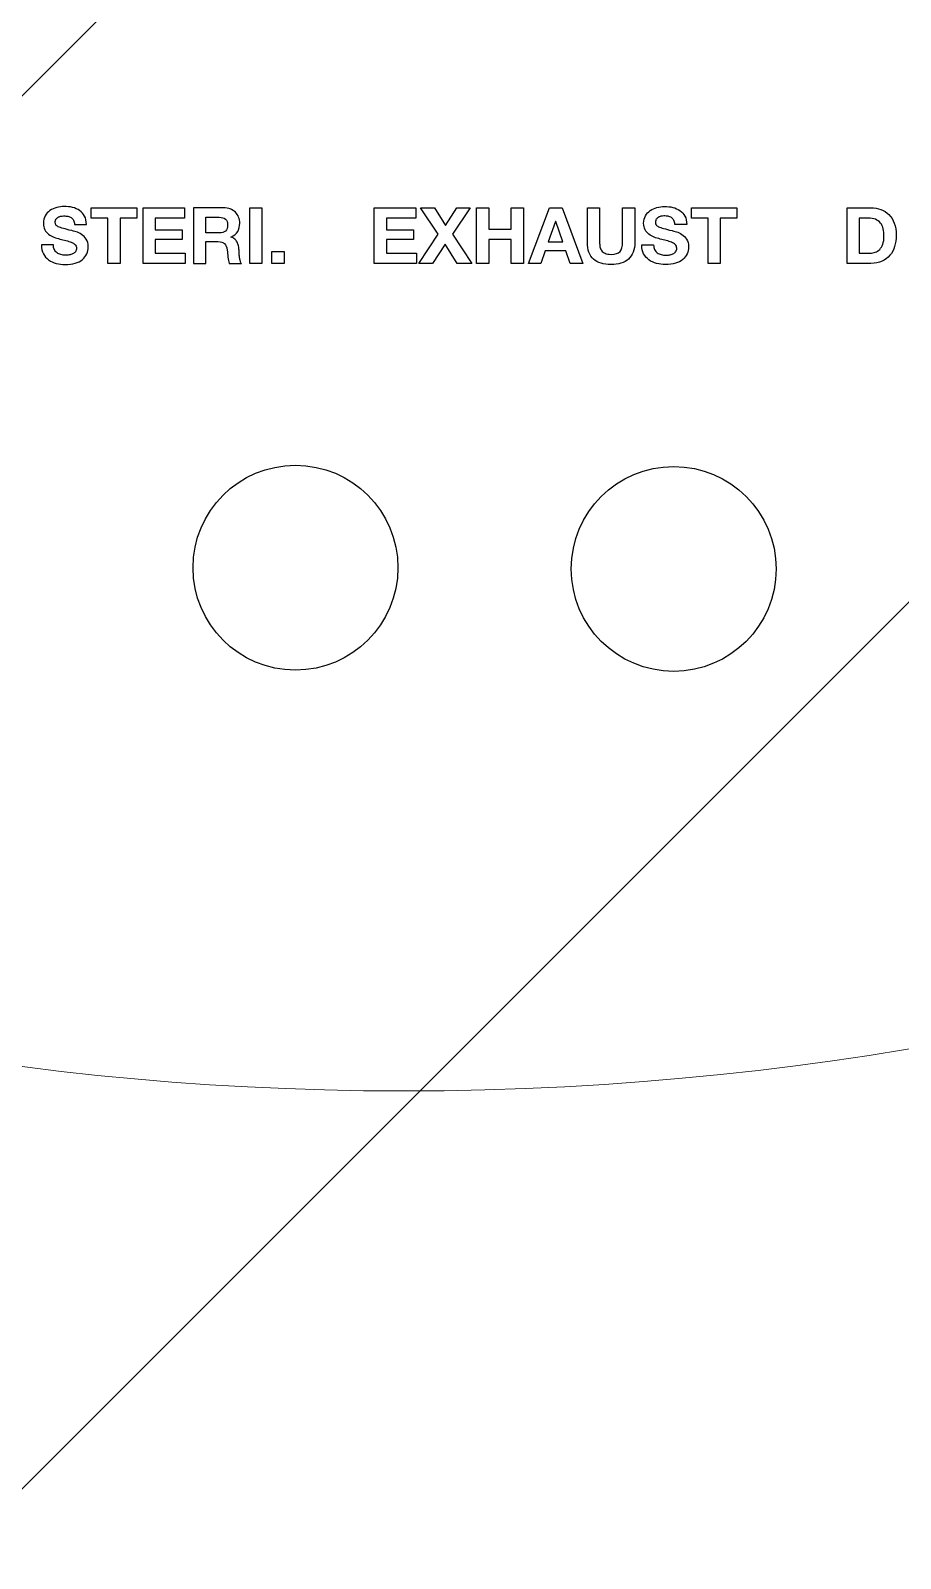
# Model space of a CAD drawing. Header units: millimetres. Extents: x 0 to 16115, y -10 to 11340.
# Drawn here: x 11157.3 to 11212.5, y 4575 to 4671.9 of the extents above; entities that cross this region are included whole.
import ezdxf

# ---------------------------------------------------------------- set-up
doc = ezdxf.new("R2010")
doc.units = ezdxf.units.MM
doc.header["$MEASUREMENT"] = 0
doc.linetypes.add('HIDDEN', pattern=[9.525, 6.35, -3.175])
doc.layers.get('0').update_dxf_attribs({"lineweight": 25})
doc.layers.add('DIM', color=3, linetype='Continuous', lineweight=9)
doc.layers.add('H', color=2, linetype='HIDDEN', lineweight=15)
doc.layers.add('圖層 2', color=7, linetype='Continuous')

msp = doc.modelspace()

# ---------------------------------------------------------------- hatches: boundary and pattern name
at = {"layer": 'DIM'}
h = msp.add_hatch(dxfattribs=at)
h.set_pattern_fill('ANSI31', color=256, scale=350, style=0)
h.set_pattern_definition([(45, (-19440.55, -2318.325), (-30.93592, 30.93592), [])])
h.paths.add_polyline_path([(10892.148, 5257.746), (10892.148, 3184.746), (10461.363, 3184.746), (10461.363, 4971.681), (9792.148, 4971.681), (9792.148, 6434.746), (13732.148, 6434.746), (13732.148, 4971.681), (13062.932, 4971.681), (13062.932, 3184.746), (12632.148, 3184.746), (12632.148, 5257.746)])
edge = h.paths.add_edge_path(flags=16)
edge.add_line((12632.148, 3207.746), (12632.148, 3184.746))
edge.add_line((10892.148, 3207.746), (10892.148, 3184.746))
at = {"layer": 'H', "ltscale": 5}
h = msp.add_hatch(dxfattribs=at)
h.set_pattern_fill('ANSI31', color=256, scale=500, style=0)
h.set_pattern_definition([(45, (5042.114, 20650.17), (-44.19417, 44.19417), [])])
edge = h.paths.add_edge_path(flags=16)
edge.add_line((13782.148, 6434.746), (13732.148, 6434.746))
edge.add_line((13782.148, 6434.746), (13732.148, 6434.746))
edge = h.paths.add_edge_path()
edge.add_line((13782.148, 6434.746), (13732.148, 6434.746))
edge.add_line((13782.148, 6434.746), (13732.148, 6434.746))
edge.add_line((9792.148, 3184.746), (9792.148, 6434.746))
edge.add_line((9742.148, 3134.746), (9742.148, 6434.746))
edge.add_line((9792.148, 3184.746), (13732.148, 3184.746))
edge.add_line((9742.148, 3134.746), (13782.148, 3134.746))
edge.add_line((13782.148, 6434.746), (13732.148, 6434.746))
edge.add_line((13732.148, 5184.746), (13732.148, 5194.746))
edge.add_line((13732.148, 3184.746), (13732.148, 6434.746))
edge.add_line((13782.148, 3134.746), (13782.148, 6434.746))

# ---------------------------------------------------------------- linework, layer by layer
for p, q in [((11179.148, 4657.137), (11179.148, 4660.664)), ((11179.148, 4660.664), (11181.785, 4660.664)), ((11181.785, 4660.664), (11181.785, 4660.012)), ((11183.213, 4658.985), (11182.077, 4660.664)), ((11182.077, 4660.664), (11182.976, 4660.664)), ((11182.976, 4660.664), (11183.667, 4659.538)), ((11183.667, 4659.538), (11184.383, 4660.664)), ((11185.233, 4660.664), (11184.102, 4658.98)), ((11184.383, 4660.664), (11185.233, 4660.664)), ((11185.643, 4657.137), (11185.643, 4660.664)), ((11185.643, 4660.664), (11186.418, 4660.664)), ((11186.418, 4660.664), (11186.418, 4659.311)), ((11187.845, 4659.311), (11187.845, 4660.664)), ((11187.845, 4660.664), (11188.621, 4660.664)), ((11188.621, 4660.664), (11188.621, 4657.137)), ((11188.932, 4657.137), (11190.266, 4660.664)), ((11190.266, 4660.664), (11191.061, 4660.664)), ((11191.061, 4660.664), (11192.379, 4657.137)), ((11199.274, 4660.012), (11199.274, 4660.664)), ((11199.274, 4660.664), (11202.163, 4660.664)), ((11202.163, 4660.664), (11202.163, 4660.012)), ((11181.785, 4660.012), (11179.923, 4660.012)), ((11179.923, 4660.012), (11179.923, 4659.256)), ((11186.418, 4659.311), (11187.845, 4659.311)), ((11190.651, 4659.795), (11190.191, 4658.501)), ((11190.661, 4659.795), (11190.651, 4659.795)), ((11191.105, 4658.501), (11190.661, 4659.795)), ((11200.331, 4660.012), (11199.274, 4660.012)), ((11200.331, 4657.137), (11200.331, 4660.012)), ((11201.106, 4660.012), (11201.106, 4657.137)), ((11202.163, 4660.012), (11201.106, 4660.012)), ((11179.923, 4659.256), (11181.632, 4659.256)), ((11181.632, 4658.654), (11179.923, 4658.654)), ((11179.923, 4658.654), (11179.923, 4657.789)), ((11181.632, 4659.256), (11181.632, 4658.654)), ((11181.983, 4657.137), (11183.213, 4658.985)), ((11183.638, 4658.357), (11182.852, 4657.137)), ((11184.408, 4657.137), (11183.638, 4658.357)), ((11184.102, 4658.98), (11185.331, 4657.137)), ((11187.845, 4658.659), (11186.418, 4658.659)), ((11186.418, 4658.659), (11186.418, 4657.137)), ((11187.845, 4657.137), (11187.845, 4658.659)), ((11190.191, 4658.501), (11191.105, 4658.501)), ((11179.923, 4657.789), (11181.825, 4657.789)), ((11181.825, 4657.789), (11181.825, 4657.137)), ((11189.989, 4657.923), (11189.712, 4657.137)), ((11191.308, 4657.923), (11189.989, 4657.923)), ((11191.574, 4657.137), (11191.308, 4657.923)), ((11181.825, 4657.137), (11179.148, 4657.137)), ((11182.852, 4657.137), (11181.983, 4657.137)), ((11185.331, 4657.137), (11184.408, 4657.137)), ((11186.418, 4657.137), (11185.643, 4657.137)), ((11188.621, 4657.137), (11187.845, 4657.137)), ((11189.712, 4657.137), (11188.932, 4657.137)), ((11192.379, 4657.137), (11191.574, 4657.137)), ((11201.106, 4657.137), (11200.331, 4657.137))]:
    msp.add_line(p, q)
for points in [[(11161.185, 4660.012), (11161.185, 4660.664), (11164.074, 4660.664), (11164.074, 4660.012), (11163.017, 4660.012), (11163.017, 4657.137), (11162.242, 4657.137), (11162.242, 4660.012), (11161.185, 4660.012)], [(11167.117, 4660.664), (11167.117, 4660.012), (11165.254, 4660.012), (11165.254, 4659.256), (11166.963, 4659.256), (11166.963, 4658.654), (11165.254, 4658.654), (11165.254, 4657.789), (11167.156, 4657.789), (11167.156, 4657.137), (11164.479, 4657.137), (11164.479, 4660.664), (11167.117, 4660.664)], [(11172.021, 4660.664), (11172.021, 4657.137), (11171.245, 4657.137), (11171.245, 4660.664), (11172.021, 4660.664)], [(11173.433, 4657.898), (11173.433, 4657.137), (11172.658, 4657.137), (11172.658, 4657.898), (11173.433, 4657.898)]]:
    msp.add_lwpolyline(points)
for centre in [(11174.148, 4637.824), (11198.148, 4637.746)]:
    msp.add_circle(centre, 6.5)
for points, knots in [([(11158.849, 4658.007), (11158.892, 4657.924), (11158.948, 4657.858), (11159.019, 4657.807), (11159.09, 4657.756), (11159.173, 4657.718), (11159.269, 4657.693), (11159.364, 4657.668), (11159.463, 4657.656), (11159.565, 4657.656), (11159.634, 4657.656), (11159.708, 4657.662), (11159.787, 4657.673), (11159.866, 4657.685), (11159.94, 4657.707), (11160.009, 4657.74), (11160.079, 4657.773), (11160.136, 4657.818), (11160.182, 4657.876), (11160.228, 4657.933), (11160.252, 4658.007), (11160.252, 4658.096), (11160.252, 4658.191), (11160.221, 4658.269), (11160.16, 4658.328), (11160.099, 4658.387), (11160.019, 4658.436), (11159.92, 4658.476), (11159.822, 4658.515), (11159.71, 4658.55), (11159.585, 4658.58), (11159.459, 4658.609), (11159.333, 4658.642), (11159.205, 4658.678), (11159.073, 4658.711), (11158.944, 4658.752), (11158.819, 4658.799), (11158.694, 4658.847), (11158.582, 4658.909), (11158.483, 4658.985), (11158.385, 4659.06), (11158.305, 4659.155), (11158.244, 4659.269), (11158.183, 4659.382), (11158.152, 4659.52), (11158.152, 4659.681), (11158.152, 4659.862), (11158.191, 4660.019), (11158.269, 4660.153), (11158.346, 4660.286), (11158.447, 4660.397), (11158.572, 4660.486), (11158.697, 4660.575), (11158.839, 4660.641), (11158.997, 4660.684), (11159.155, 4660.726), (11159.313, 4660.748), (11159.471, 4660.748), (11159.656, 4660.748), (11159.833, 4660.727), (11160.002, 4660.686), (11160.172, 4660.645), (11160.322, 4660.578), (11160.454, 4660.486), (11160.586, 4660.394), (11160.69, 4660.276), (11160.768, 4660.133), (11160.845, 4659.99), (11160.884, 4659.816), (11160.884, 4659.612), (11160.884, 4659.612), (11160.133, 4659.612), (11160.133, 4659.612), (11160.126, 4659.717), (11160.104, 4659.804), (11160.066, 4659.874), (11160.028, 4659.943), (11159.978, 4659.997), (11159.916, 4660.037), (11159.853, 4660.076), (11159.782, 4660.104), (11159.701, 4660.121), (11159.62, 4660.137), (11159.532, 4660.145), (11159.436, 4660.145), (11159.374, 4660.145), (11159.311, 4660.139), (11159.249, 4660.126), (11159.186, 4660.112), (11159.129, 4660.089), (11159.078, 4660.056), (11159.027, 4660.023), (11158.985, 4659.982), (11158.953, 4659.933), (11158.92, 4659.884), (11158.903, 4659.821), (11158.903, 4659.745), (11158.903, 4659.676), (11158.916, 4659.62), (11158.943, 4659.577), (11158.969, 4659.534), (11159.021, 4659.495), (11159.098, 4659.459), (11159.176, 4659.422), (11159.283, 4659.386), (11159.419, 4659.35), (11159.556, 4659.314), (11159.734, 4659.268), (11159.955, 4659.212), (11160.021, 4659.199), (11160.112, 4659.175), (11160.229, 4659.14), (11160.346, 4659.106), (11160.462, 4659.05), (11160.577, 4658.975), (11160.693, 4658.899), (11160.792, 4658.798), (11160.876, 4658.671), (11160.96, 4658.544), (11161.002, 4658.382), (11161.002, 4658.184), (11161.002, 4658.023), (11160.971, 4657.873), (11160.908, 4657.735), (11160.846, 4657.597), (11160.753, 4657.477), (11160.629, 4657.377), (11160.506, 4657.276), (11160.353, 4657.198), (11160.17, 4657.142), (11159.987, 4657.086), (11159.776, 4657.058), (11159.535, 4657.058), (11159.341, 4657.058), (11159.153, 4657.082), (11158.97, 4657.13), (11158.787, 4657.178), (11158.626, 4657.253), (11158.486, 4657.355), (11158.346, 4657.457), (11158.235, 4657.587), (11158.152, 4657.745), (11158.07, 4657.903), (11158.03, 4658.091), (11158.034, 4658.308), (11158.034, 4658.308), (11158.785, 4658.308), (11158.785, 4658.308), (11158.785, 4658.189), (11158.806, 4658.089), (11158.849, 4658.007)], [0, 0, 0, 0, 1, 1, 1, 2, 2, 2, 3, 3, 3, 4, 4, 4, 5, 5, 5, 6, 6, 6, 7, 7, 7, 8, 8, 8, 9, 9, 9, 10, 10, 10, 11, 11, 11, 12, 12, 12, 13, 13, 13, 14, 14, 14, 15, 15, 15, 16, 16, 16, 17, 17, 17, 18, 18, 18, 19, 19, 19, 20, 20, 20, 21, 21, 21, 22, 22, 22, 23, 23, 23, 24, 24, 24, 25, 25, 25, 26, 26, 26, 27, 27, 27, 28, 28, 28, 29, 29, 29, 30, 30, 30, 31, 31, 31, 32, 32, 32, 33, 33, 33, 34, 34, 34, 35, 35, 35, 36, 36, 36, 37, 37, 37, 38, 38, 38, 39, 39, 39, 40, 40, 40, 41, 41, 41, 42, 42, 42, 43, 43, 43, 44, 44, 44, 45, 45, 45, 46, 46, 46, 47, 47, 47, 48, 48, 48, 49, 49, 49, 50, 50, 50, 50]), ([(11169.581, 4660.664), (11169.739, 4660.664), (11169.882, 4660.638), (11170.008, 4660.587), (11170.135, 4660.536), (11170.244, 4660.466), (11170.334, 4660.377), (11170.425, 4660.289), (11170.494, 4660.186), (11170.542, 4660.069), (11170.589, 4659.952), (11170.613, 4659.826), (11170.613, 4659.691), (11170.613, 4659.483), (11170.57, 4659.304), (11170.482, 4659.153), (11170.395, 4659.001), (11170.253, 4658.886), (11170.055, 4658.807), (11170.055, 4658.807), (11170.055, 4658.797), (11170.055, 4658.797), (11170.151, 4658.771), (11170.23, 4658.73), (11170.292, 4658.676), (11170.355, 4658.622), (11170.406, 4658.557), (11170.445, 4658.483), (11170.485, 4658.409), (11170.514, 4658.328), (11170.532, 4658.239), (11170.55, 4658.15), (11170.562, 4658.061), (11170.569, 4657.972), (11170.572, 4657.916), (11170.575, 4657.85), (11170.579, 4657.775), (11170.582, 4657.699), (11170.588, 4657.622), (11170.596, 4657.542), (11170.604, 4657.463), (11170.617, 4657.388), (11170.635, 4657.318), (11170.654, 4657.247), (11170.681, 4657.187), (11170.717, 4657.137), (11170.717, 4657.137), (11169.942, 4657.137), (11169.942, 4657.137), (11169.899, 4657.249), (11169.872, 4657.383), (11169.863, 4657.537), (11169.853, 4657.692), (11169.838, 4657.84), (11169.818, 4657.982), (11169.792, 4658.166), (11169.736, 4658.301), (11169.65, 4658.387), (11169.565, 4658.473), (11169.424, 4658.515), (11169.23, 4658.515), (11169.23, 4658.515), (11168.455, 4658.515), (11168.455, 4658.515), (11168.455, 4658.515), (11168.455, 4657.137), (11168.455, 4657.137), (11168.455, 4657.137), (11167.679, 4657.137), (11167.679, 4657.137), (11167.679, 4657.137), (11167.679, 4660.664), (11167.679, 4660.664), (11167.679, 4660.664), (11169.581, 4660.664), (11169.581, 4660.664)], [0, 0, 0, 0, 1, 1, 1, 2, 2, 2, 3, 3, 3, 4, 4, 4, 5, 5, 5, 6, 6, 6, 7, 7, 7, 8, 8, 8, 9, 9, 9, 10, 10, 10, 11, 11, 11, 12, 12, 12, 13, 13, 13, 14, 14, 14, 15, 15, 15, 16, 16, 16, 17, 17, 17, 18, 18, 18, 19, 19, 19, 20, 20, 20, 21, 21, 21, 22, 22, 22, 23, 23, 23, 24, 24, 24, 25, 25, 25, 25]), ([(11197.086, 4660.684), (11197.244, 4660.726), (11197.402, 4660.748), (11197.56, 4660.748), (11197.745, 4660.748), (11197.922, 4660.727), (11198.091, 4660.686), (11198.261, 4660.645), (11198.411, 4660.578), (11198.543, 4660.486)], [18, 18, 18, 18, 19, 19, 19, 20, 20, 20, 21, 21, 21, 21]), ([(11169.305, 4659.069), (11169.482, 4659.069), (11169.616, 4659.108), (11169.705, 4659.187), (11169.793, 4659.266), (11169.838, 4659.395), (11169.838, 4659.572), (11169.838, 4659.744), (11169.793, 4659.868), (11169.705, 4659.945), (11169.616, 4660.023), (11169.482, 4660.061), (11169.305, 4660.061), (11169.305, 4660.061), (11168.455, 4660.061), (11168.455, 4660.061), (11168.455, 4660.061), (11168.455, 4659.069), (11168.455, 4659.069), (11168.455, 4659.069), (11169.305, 4659.069), (11169.305, 4659.069)], [0, 0, 0, 0, 1, 1, 1, 2, 2, 2, 3, 3, 3, 4, 4, 4, 5, 5, 5, 6, 6, 6, 7, 7, 7, 7]), ([(11196.572, 4658.985), (11196.474, 4659.06), (11196.394, 4659.155), (11196.333, 4659.269), (11196.272, 4659.382), (11196.241, 4659.52), (11196.241, 4659.681), (11196.241, 4659.862), (11196.28, 4660.019), (11196.358, 4660.153)], [13, 13, 13, 13, 14, 14, 14, 15, 15, 15, 16, 16, 16, 16]), ([(11197.042, 4659.933), (11197.009, 4659.884), (11196.992, 4659.821), (11196.992, 4659.745), (11196.992, 4659.676), (11197.005, 4659.62), (11197.032, 4659.577)], [31, 31, 31, 31, 32, 32, 32, 33, 33, 33, 33]), ([(11197.338, 4660.126), (11197.275, 4660.112), (11197.218, 4660.089), (11197.167, 4660.056), (11197.116, 4660.023), (11197.074, 4659.982), (11197.042, 4659.933)], [29, 29, 29, 29, 30, 30, 30, 31, 31, 31, 31]), ([(11197.79, 4660.121), (11197.709, 4660.137), (11197.621, 4660.145), (11197.525, 4660.145), (11197.463, 4660.145), (11197.4, 4660.139), (11197.338, 4660.126)], [27, 27, 27, 27, 28, 28, 28, 29, 29, 29, 29]), ([(11211.417, 4658.352), (11211.466, 4658.487), (11211.491, 4658.652), (11211.491, 4658.846), (11211.491, 4659.024), (11211.474, 4659.185), (11211.439, 4659.328)], [3, 3, 3, 3, 4, 4, 4, 5, 5, 5, 5]), ([(11212.145, 4659.686), (11212.226, 4659.469), (11212.266, 4659.213), (11212.266, 4658.92), (11212.266, 4658.664), (11212.233, 4658.426), (11212.168, 4658.209)], [3, 3, 3, 3, 4, 4, 4, 5, 5, 5, 5]), ([(11195.279, 4657.407), (11195.012, 4657.175), (11194.643, 4657.058), (11194.172, 4657.058), (11193.694, 4657.058), (11193.325, 4657.174), (11193.063, 4657.404), (11192.801, 4657.635), (11192.671, 4657.99), (11192.671, 4658.471)], [0, 0, 0, 0, 1, 1, 1, 2, 2, 2, 3, 3, 3, 3]), ([(11198.271, 4657.876), (11198.317, 4657.933), (11198.341, 4658.007), (11198.341, 4658.096), (11198.341, 4658.191), (11198.31, 4658.269), (11198.249, 4658.328)], [6, 6, 6, 6, 7, 7, 7, 8, 8, 8, 8]), ([(11198.965, 4658.671), (11199.049, 4658.544), (11199.091, 4658.382), (11199.091, 4658.184), (11199.091, 4658.023), (11199.06, 4657.873), (11198.997, 4657.735)], [39, 39, 39, 39, 40, 40, 40, 41, 41, 41, 41]), ([(11193.794, 4657.772), (11193.888, 4657.728), (11194.014, 4657.705), (11194.172, 4657.705), (11194.449, 4657.705), (11194.639, 4657.767), (11194.745, 4657.891)], [9, 9, 9, 9, 10, 10, 10, 11, 11, 11, 11]), ([(11197.358, 4657.693), (11197.453, 4657.668), (11197.552, 4657.656), (11197.654, 4657.656), (11197.723, 4657.656), (11197.797, 4657.662), (11197.876, 4657.673)], [2, 2, 2, 2, 3, 3, 3, 4, 4, 4, 4]), ([(11210.612, 4657.789), (11210.724, 4657.789), (11210.832, 4657.808), (11210.938, 4657.844), (11211.043, 4657.88), (11211.137, 4657.94), (11211.219, 4658.024)], [0, 0, 0, 0, 1, 1, 1, 2, 2, 2, 2]), ([(11198.259, 4657.142), (11198.076, 4657.086), (11197.865, 4657.058), (11197.624, 4657.058), (11197.43, 4657.058), (11197.242, 4657.082), (11197.059, 4657.13)], [43, 43, 43, 43, 44, 44, 44, 45, 45, 45, 45])]:
    msp.add_open_spline(points, degree=3, knots=knots)
for points in [[(11192.671, 4658.471), (11192.671, 4658.471), (11192.671, 4660.664), (11192.671, 4660.664)], [(11192.671, 4660.664), (11192.671, 4660.664), (11193.446, 4660.664), (11193.446, 4660.664)], [(11193.446, 4660.664), (11193.446, 4660.664), (11193.446, 4658.471), (11193.446, 4658.471)], [(11194.903, 4658.471), (11194.903, 4658.471), (11194.903, 4660.664), (11194.903, 4660.664)], [(11194.903, 4660.664), (11194.903, 4660.664), (11195.678, 4660.664), (11195.678, 4660.664)], [(11195.678, 4660.664), (11195.678, 4660.664), (11195.678, 4658.471), (11195.678, 4658.471)], [(11196.358, 4660.153), (11196.435, 4660.286), (11196.536, 4660.397), (11196.661, 4660.486)], [(11196.661, 4660.486), (11196.786, 4660.575), (11196.928, 4660.641), (11197.086, 4660.684)], [(11198.543, 4660.486), (11198.675, 4660.394), (11198.779, 4660.276), (11198.857, 4660.133)], [(11209.145, 4657.137), (11209.145, 4657.137), (11209.145, 4660.664), (11209.145, 4660.664)], [(11209.145, 4660.664), (11209.145, 4660.664), (11210.666, 4660.664), (11210.666, 4660.664)], [(11210.666, 4660.664), (11210.893, 4660.664), (11211.105, 4660.628), (11211.301, 4660.555)], [(11211.301, 4660.555), (11211.497, 4660.483), (11211.666, 4660.374), (11211.809, 4660.229)], [(11197.032, 4659.577), (11197.058, 4659.534), (11197.11, 4659.495), (11197.187, 4659.459)], [(11197.187, 4659.459), (11197.265, 4659.422), (11197.372, 4659.386), (11197.508, 4659.35)], [(11197.508, 4659.35), (11197.645, 4659.314), (11197.823, 4659.268), (11198.044, 4659.212)], [(11198.005, 4660.037), (11197.942, 4660.076), (11197.871, 4660.104), (11197.79, 4660.121)], [(11198.155, 4659.874), (11198.117, 4659.943), (11198.067, 4659.997), (11198.005, 4660.037)], [(11198.222, 4659.612), (11198.215, 4659.717), (11198.193, 4659.804), (11198.155, 4659.874)], [(11198.973, 4659.612), (11198.973, 4659.612), (11198.222, 4659.612), (11198.222, 4659.612)], [(11198.857, 4660.133), (11198.934, 4659.99), (11198.973, 4659.816), (11198.973, 4659.612)], [(11210.474, 4660.012), (11210.474, 4660.012), (11209.92, 4660.012), (11209.92, 4660.012)], [(11209.92, 4660.012), (11209.92, 4660.012), (11209.92, 4657.789), (11209.92, 4657.789)], [(11210.955, 4659.93), (11210.825, 4659.985), (11210.665, 4660.012), (11210.474, 4660.012)], [(11211.269, 4659.696), (11211.19, 4659.798), (11211.085, 4659.876), (11210.955, 4659.93)], [(11211.439, 4659.328), (11211.405, 4659.471), (11211.348, 4659.594), (11211.269, 4659.696)], [(11211.809, 4660.229), (11211.953, 4660.084), (11212.065, 4659.903), (11212.145, 4659.686)], [(11193.446, 4658.471), (11193.446, 4658.375), (11193.454, 4658.282), (11193.471, 4658.189)], [(11194.745, 4657.891), (11194.85, 4658.014), (11194.903, 4658.208), (11194.903, 4658.471)], [(11195.678, 4658.471), (11195.678, 4657.994), (11195.545, 4657.639), (11195.279, 4657.407)], [(11196.908, 4658.799), (11196.783, 4658.847), (11196.671, 4658.909), (11196.572, 4658.985)], [(11197.294, 4658.678), (11197.162, 4658.711), (11197.033, 4658.752), (11196.908, 4658.799)], [(11197.674, 4658.58), (11197.548, 4658.609), (11197.422, 4658.642), (11197.294, 4658.678)], [(11198.009, 4658.476), (11197.911, 4658.515), (11197.799, 4658.55), (11197.674, 4658.58)], [(11198.249, 4658.328), (11198.188, 4658.387), (11198.108, 4658.436), (11198.009, 4658.476)], [(11198.044, 4659.212), (11198.11, 4659.199), (11198.201, 4659.175), (11198.318, 4659.14)], [(11198.318, 4659.14), (11198.435, 4659.106), (11198.551, 4659.05), (11198.666, 4658.975)], [(11198.666, 4658.975), (11198.782, 4658.899), (11198.881, 4658.798), (11198.965, 4658.671)], [(11211.219, 4658.024), (11211.302, 4658.108), (11211.367, 4658.217), (11211.417, 4658.352)], [(11193.471, 4658.189), (11193.487, 4658.097), (11193.522, 4658.016), (11193.575, 4657.945)], [(11193.575, 4657.945), (11193.627, 4657.874), (11193.7, 4657.817), (11193.794, 4657.772)], [(11196.241, 4657.745), (11196.159, 4657.903), (11196.119, 4658.091), (11196.123, 4658.308)], [(11196.123, 4658.308), (11196.123, 4658.308), (11196.874, 4658.308), (11196.874, 4658.308)], [(11196.575, 4657.355), (11196.435, 4657.457), (11196.324, 4657.587), (11196.241, 4657.745)], [(11197.059, 4657.13), (11196.876, 4657.178), (11196.715, 4657.253), (11196.575, 4657.355)], [(11196.874, 4658.308), (11196.874, 4658.189), (11196.895, 4658.089), (11196.938, 4658.007)], [(11196.938, 4658.007), (11196.981, 4657.924), (11197.037, 4657.858), (11197.108, 4657.807)], [(11197.108, 4657.807), (11197.179, 4657.756), (11197.262, 4657.718), (11197.358, 4657.693)], [(11197.876, 4657.673), (11197.955, 4657.685), (11198.029, 4657.707), (11198.098, 4657.74)], [(11198.098, 4657.74), (11198.168, 4657.773), (11198.225, 4657.818), (11198.271, 4657.876)], [(11198.718, 4657.377), (11198.595, 4657.276), (11198.442, 4657.198), (11198.259, 4657.142)], [(11198.997, 4657.735), (11198.935, 4657.597), (11198.842, 4657.477), (11198.718, 4657.377)], [(11209.92, 4657.789), (11209.92, 4657.789), (11210.612, 4657.789), (11210.612, 4657.789)], [(11211.869, 4657.646), (11211.735, 4657.488), (11211.569, 4657.364), (11211.37, 4657.273)], [(11212.168, 4658.209), (11212.102, 4657.992), (11212.002, 4657.804), (11211.869, 4657.646)], [(11210.666, 4657.137), (11210.666, 4657.137), (11209.145, 4657.137), (11209.145, 4657.137)], [(11211.37, 4657.273), (11211.171, 4657.183), (11210.936, 4657.137), (11210.666, 4657.137)]]:
    msp.add_open_spline(points, degree=3)
at = {"layer": '圖層 2', "lineweight": 0}
msp.add_open_spline([(11292.148, 4640.534), (11275.636, 4628.19), (11236.803, 4604.624), (11180.981, 4604.624), (11127.245, 4604.624), (11089.58, 4627.064), (11072.148, 4640.188)], degree=3, knots=[3.261903, 3.261903, 3.261903, 3.261903, 4, 4, 4, 4.707584, 4.707584, 4.707584, 4.707584], dxfattribs=at)

doc.saveas('drawing.dxf')
